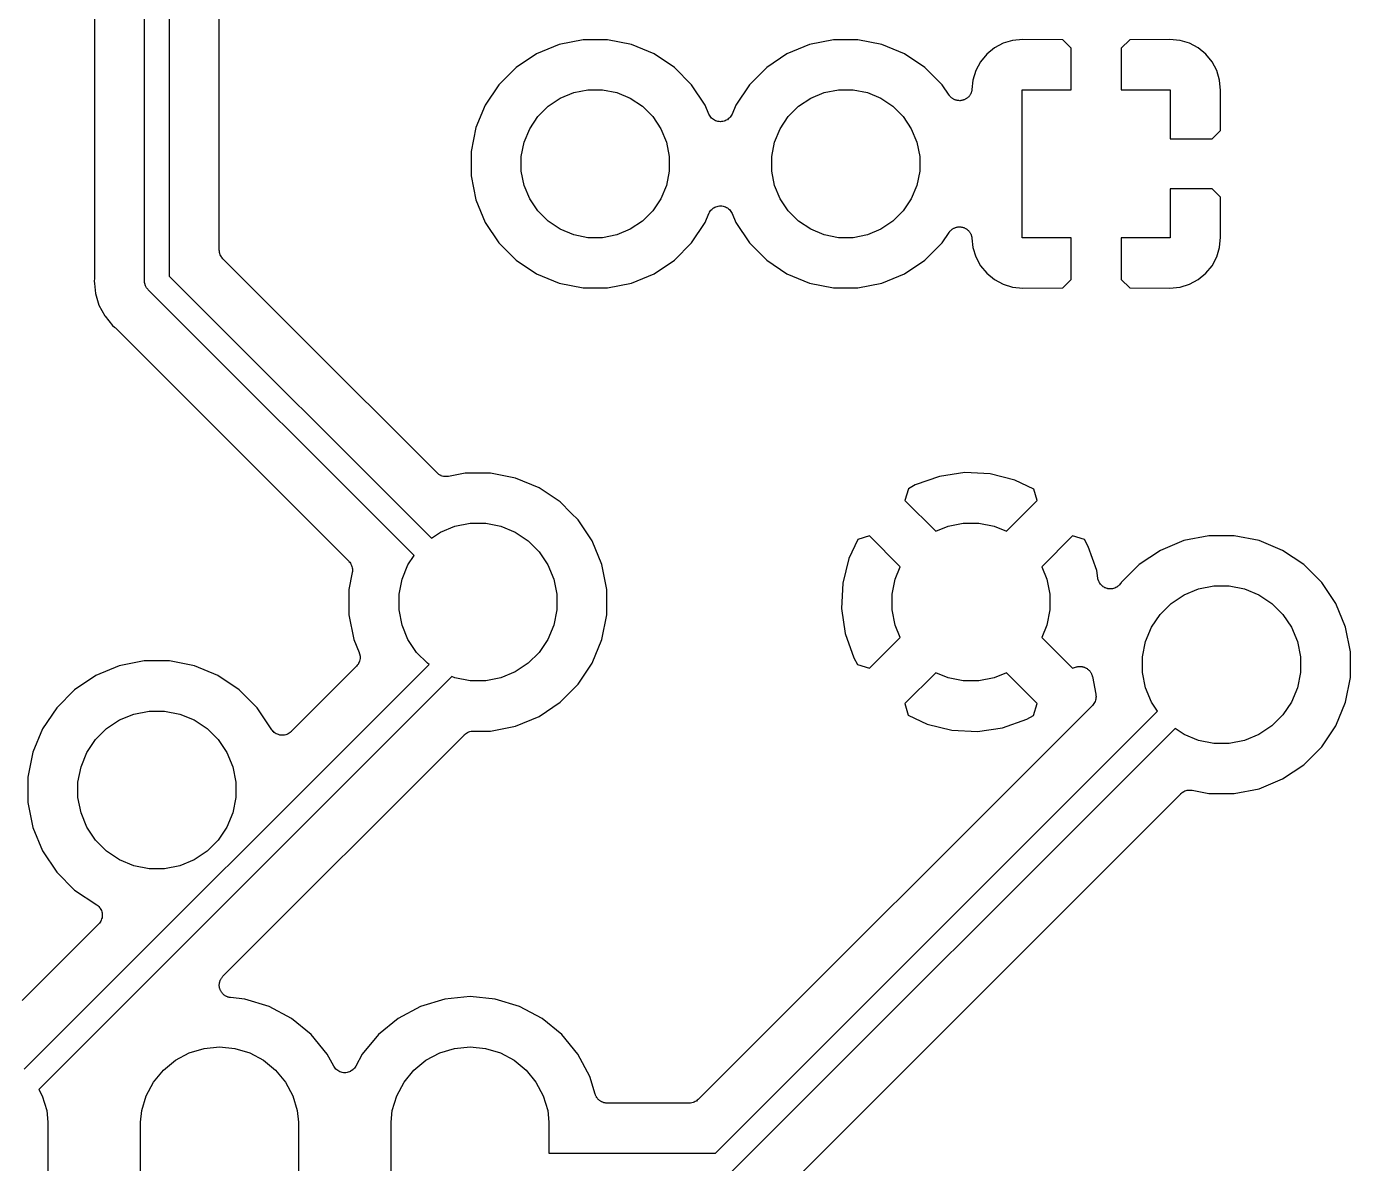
# Model space of a CAD drawing. Extents: x 20 to 116, y -135 to -20.
# Drawn here: x 52.98 to 66.41, y -99.23 to -87.7 of the extents above; entities that cross this region are included whole.
import ezdxf

# ---------------------------------------------------------------- set-up
doc = ezdxf.new("R2010")
doc.units = 0
doc.layers.add('BLACK', color=7, linetype='CONTINUOUS')

msp = doc.modelspace()

# ---------------------------------------------------------------- linework, layer by layer
at = {"layer": 'BLACK', "linetype": 'Continuous'}
for p, q in [((54.18, -90.2789), (54.18, -86.0758)), ((54.43, -86.0758), (54.43, -90.2332)), ((53.672, -86.503), (53.672, -90.2477)), ((54.938, -89.9702), (54.938, -86.503)), ((58.3831, -87.8853), (58.1541, -87.9802)), ((58.6261, -87.837), (58.3831, -87.8853)), ((58.8739, -87.837), (58.6261, -87.837)), ((59.1169, -87.8853), (58.8739, -87.837)), ((59.3459, -87.9802), (59.1169, -87.8853)), ((60.9231, -87.8853), (60.6941, -87.9802)), ((61.1661, -87.837), (60.9231, -87.8853)), ((61.4139, -87.837), (61.1661, -87.837)), ((61.6569, -87.8853), (61.4139, -87.837)), ((61.8859, -87.9802), (61.6569, -87.8853)), ((62.7964, -87.9206), (62.7191, -87.9841)), ((62.8847, -87.8734), (62.7964, -87.9206)), ((62.9804, -87.8444), (62.8847, -87.8734)), ((63.0858, -87.834), (62.9804, -87.8444)), ((63.4913, -87.8367), (63.0858, -87.834)), ((63.576, -87.9214), (63.4913, -87.8367)), ((63.576, -88.345), (63.576, -87.9214)), ((64.1687, -87.8367), (64.084, -87.9214)), ((64.084, -87.9214), (64.084, -88.345)), ((64.5742, -87.834), (64.1687, -87.8367)), ((64.6796, -87.8443), (64.5742, -87.834)), ((64.7753, -87.8734), (64.6796, -87.8443)), ((64.8636, -87.9206), (64.7753, -87.8734)), ((64.9409, -87.9841), (64.8636, -87.9206)), ((58.1541, -87.9802), (57.9481, -88.1179)), ((59.5519, -88.1178), (59.3459, -87.9802)), ((60.6941, -87.9802), (60.4881, -88.1179)), ((62.0919, -88.1178), (61.8859, -87.9802)), ((62.6556, -88.0614), (62.6084, -88.1497)), ((62.7191, -87.9841), (62.6556, -88.0614)), ((65.0044, -88.0614), (64.9409, -87.9841)), ((65.0516, -88.1497), (65.0044, -88.0614)), ((57.9481, -88.1179), (57.7728, -88.2931)), ((59.7271, -88.2931), (59.5519, -88.1178)), ((60.4881, -88.1179), (60.3128, -88.2931)), ((62.2672, -88.2931), (62.0919, -88.1178)), ((62.6084, -88.1497), (62.5793, -88.2454)), ((65.0806, -88.2454), (65.0516, -88.1497)), ((57.7728, -88.2931), (57.6352, -88.4991)), ((59.8648, -88.4991), (59.7271, -88.2931)), ((60.3128, -88.2931), (60.1752, -88.4991)), ((62.338, -88.399), (62.2672, -88.2931)), ((62.5793, -88.2454), (62.5699, -88.3409)), ((65.091, -88.3508), (65.0806, -88.2454)), ((58.2719, -88.5124), (58.3947, -88.4304)), ((58.3947, -88.4304), (58.5312, -88.3738)), ((58.5312, -88.3738), (58.6761, -88.345)), ((58.6761, -88.345), (58.8239, -88.345)), ((58.8239, -88.345), (58.9688, -88.3738)), ((58.9688, -88.3738), (59.1053, -88.4304)), ((59.1053, -88.4304), (59.2281, -88.5124)), ((60.8119, -88.5124), (60.9347, -88.4304)), ((60.9347, -88.4304), (61.0712, -88.3738)), ((61.0712, -88.3738), (61.2161, -88.345)), ((61.2161, -88.345), (61.3639, -88.345)), ((61.3639, -88.345), (61.5088, -88.3738)), ((61.5088, -88.3738), (61.6453, -88.4304)), ((61.6453, -88.4304), (61.7681, -88.5124)), ((62.3418, -88.4037), (62.338, -88.399)), ((62.3451, -88.4087), (62.3418, -88.4037)), ((62.3496, -88.4133), (62.3451, -88.4087)), ((62.3537, -88.4182), (62.3496, -88.4133)), ((62.3583, -88.422), (62.3537, -88.4182)), ((62.3626, -88.4263), (62.3583, -88.422)), ((62.3679, -88.4299), (62.3626, -88.4263)), ((62.3728, -88.434), (62.3679, -88.4299)), ((62.3781, -88.4368), (62.3728, -88.434)), ((62.3831, -88.4402), (62.3781, -88.4368)), ((62.389, -88.4427), (62.3831, -88.4402)), ((62.3946, -88.4457), (62.389, -88.4427)), ((62.4004, -88.4475), (62.3946, -88.4457)), ((62.4059, -88.4498), (62.4004, -88.4475)), ((62.4122, -88.4511), (62.4059, -88.4498)), ((62.4183, -88.453), (62.4122, -88.4511)), ((62.4243, -88.4536), (62.4183, -88.453)), ((62.4302, -88.4548), (62.4243, -88.4536)), ((62.4366, -88.4548), (62.4302, -88.4548)), ((62.443, -88.4555), (62.4366, -88.4548)), ((62.449, -88.4549), (62.443, -88.4555)), ((62.455, -88.455), (62.449, -88.4549)), ((62.4613, -88.4538), (62.455, -88.455)), ((62.4677, -88.4532), (62.4613, -88.4538)), ((62.4735, -88.4515), (62.4677, -88.4532)), ((62.4794, -88.4503), (62.4735, -88.4515)), ((62.4853, -88.4479), (62.4794, -88.4503)), ((62.4914, -88.4461), (62.4853, -88.4479)), ((62.4968, -88.4433), (62.4914, -88.4461)), ((62.5023, -88.4411), (62.4968, -88.4433)), ((62.5077, -88.4375), (62.5023, -88.4411)), ((62.5134, -88.4346), (62.5077, -88.4375)), ((62.5181, -88.4308), (62.5134, -88.4346)), ((62.5231, -88.4275), (62.5181, -88.4308)), ((62.5277, -88.423), (62.5231, -88.4275)), ((62.5326, -88.419), (62.5277, -88.423)), ((62.5365, -88.4144), (62.5326, -88.419)), ((62.5408, -88.4102), (62.5365, -88.4144)), ((62.5444, -88.4049), (62.5408, -88.4102)), ((62.5485, -88.4), (62.5444, -88.4049)), ((62.5514, -88.3947), (62.5485, -88.4)), ((62.5548, -88.3897), (62.5514, -88.3947)), ((62.5573, -88.3838), (62.5548, -88.3897)), ((62.5604, -88.3782), (62.5573, -88.3838)), ((62.5622, -88.3725), (62.5604, -88.3782)), ((62.5646, -88.3669), (62.5622, -88.3725)), ((62.5659, -88.3607), (62.5646, -88.3669)), ((62.5678, -88.3546), (62.5659, -88.3607)), ((62.5685, -88.3486), (62.5678, -88.3546)), ((62.5698, -88.3427), (62.5685, -88.3486)), ((62.5699, -88.3409), (62.5698, -88.3427)), ((63.08, -89.845), (63.08, -88.345)), ((63.08, -88.345), (63.576, -88.345)), ((64.084, -88.345), (64.58, -88.345)), ((64.58, -88.345), (64.58, -88.841)), ((65.0885, -88.7365), (65.091, -88.3508)), ((57.6352, -88.4991), (57.5403, -88.7281)), ((58.1674, -88.6169), (58.2719, -88.5124)), ((59.2281, -88.5124), (59.3326, -88.6169)), ((59.9027, -88.5905), (59.8648, -88.4991)), ((59.9084, -88.6012), (59.9027, -88.5905)), ((59.9141, -88.612), (59.9084, -88.6012)), ((60.1307, -88.6028), (60.1249, -88.6134)), ((60.1366, -88.5921), (60.1307, -88.6028)), ((60.1368, -88.5917), (60.1366, -88.5921)), ((60.1373, -88.5905), (60.1368, -88.5917)), ((60.1368, -88.5917), (60.1368, -88.5917)), ((60.1368, -88.5917), (60.1368, -88.5917)), ((60.1752, -88.4991), (60.1373, -88.5905)), ((60.7074, -88.6169), (60.8119, -88.5124)), ((61.7681, -88.5124), (61.8726, -88.6169)), ((57.5403, -88.7281), (57.492, -88.9711)), ((58.0288, -88.8762), (58.0854, -88.7397)), ((58.0854, -88.7397), (58.1674, -88.6169)), ((59.3326, -88.6169), (59.4146, -88.7397)), ((59.4146, -88.7397), (59.4712, -88.8762)), ((59.9142, -88.6121), (59.9141, -88.612)), ((59.9143, -88.6123), (59.9142, -88.6121)), ((59.9219, -88.6216), (59.9143, -88.6123)), ((59.9297, -88.6312), (59.9219, -88.6216)), ((59.9299, -88.6313), (59.9297, -88.6312)), ((59.93, -88.6315), (59.9299, -88.6313)), ((59.9393, -88.6391), (59.93, -88.6315)), ((59.9488, -88.647), (59.9393, -88.6391)), ((59.949, -88.6471), (59.9488, -88.647)), ((59.9492, -88.6473), (59.949, -88.6471)), ((59.9597, -88.653), (59.9492, -88.6473)), ((59.9706, -88.6589), (59.9597, -88.653)), ((59.9708, -88.6589), (59.9706, -88.6589)), ((59.971, -88.659), (59.9708, -88.6589)), ((59.9825, -88.6626), (59.971, -88.659)), ((59.9942, -88.6662), (59.9825, -88.6626)), ((59.9945, -88.6663), (59.9942, -88.6662)), ((59.9947, -88.6663), (59.9945, -88.6663)), ((60.0068, -88.6676), (59.9947, -88.6663)), ((60.0189, -88.6689), (60.0068, -88.6676)), ((60.0191, -88.6688), (60.0189, -88.6689)), ((60.0193, -88.6689), (60.0191, -88.6688)), ((60.0313, -88.6678), (60.0193, -88.6689)), ((60.0436, -88.6667), (60.0313, -88.6678)), ((60.0438, -88.6666), (60.0436, -88.6667)), ((60.044, -88.6666), (60.0438, -88.6666)), ((60.0556, -88.6632), (60.044, -88.6666)), ((60.0674, -88.6597), (60.0556, -88.6632)), ((60.0676, -88.6596), (60.0674, -88.6597)), ((60.0678, -88.6595), (60.0676, -88.6596)), ((60.0785, -88.6539), (60.0678, -88.6595)), ((60.0894, -88.6483), (60.0785, -88.6539)), ((60.0895, -88.6481), (60.0894, -88.6483)), ((60.0897, -88.648), (60.0895, -88.6481)), ((60.099, -88.6405), (60.0897, -88.648)), ((60.1087, -88.6328), (60.099, -88.6405)), ((60.1088, -88.6326), (60.1087, -88.6328)), ((60.109, -88.6325), (60.1088, -88.6326)), ((60.1167, -88.6233), (60.109, -88.6325)), ((60.1247, -88.6138), (60.1167, -88.6233)), ((60.1248, -88.6136), (60.1247, -88.6138)), ((60.1249, -88.6134), (60.1248, -88.6136)), ((60.5688, -88.8762), (60.6254, -88.7397)), ((60.6254, -88.7397), (60.7074, -88.6169)), ((61.8726, -88.6169), (61.9546, -88.7397)), ((61.9546, -88.7397), (62.0112, -88.8762)), ((65.0883, -88.7563), (65.0885, -88.7365)), ((65.0885, -88.7365), (65.0885, -88.7365)), ((64.58, -88.841), (65.0036, -88.841)), ((65.0036, -88.841), (65.0883, -88.7563)), ((57.492, -88.9711), (57.492, -89.2189)), ((58, -89.0211), (58.0288, -88.8762)), ((59.4712, -88.8762), (59.5, -89.0211)), ((60.54, -89.0211), (60.5688, -88.8762)), ((62.0112, -88.8762), (62.04, -89.0211)), ((58, -89.1689), (58, -89.0211)), ((59.5, -89.0211), (59.5, -89.1689)), ((60.54, -89.1689), (60.54, -89.0211)), ((62.04, -89.0211), (62.04, -89.1689)), ((57.492, -89.2189), (57.5403, -89.4619)), ((58.0288, -89.3138), (58, -89.1689)), ((59.5, -89.1689), (59.4712, -89.3138)), ((60.5688, -89.3138), (60.54, -89.1689)), ((62.04, -89.1689), (62.0112, -89.3138)), ((58.0854, -89.4503), (58.0288, -89.3138)), ((59.4712, -89.3138), (59.4146, -89.4503)), ((60.6254, -89.4503), (60.5688, -89.3138)), ((62.0112, -89.3138), (61.9546, -89.4503)), ((64.58, -89.349), (64.58, -89.845)), ((65.0036, -89.349), (64.58, -89.349)), ((65.0883, -89.4337), (65.0036, -89.349)), ((57.5403, -89.4619), (57.6352, -89.6909)), ((58.1674, -89.5731), (58.0854, -89.4503)), ((59.4146, -89.4503), (59.3326, -89.5731)), ((59.9409, -89.5495), (59.9503, -89.542)), ((59.9503, -89.542), (59.9505, -89.5419)), ((59.9505, -89.5419), (59.9506, -89.5417)), ((59.9506, -89.5417), (59.9616, -89.536)), ((59.9616, -89.536), (59.9722, -89.5305)), ((59.9722, -89.5305), (59.9724, -89.5304)), ((59.9724, -89.5304), (59.9726, -89.5303)), ((59.9726, -89.5303), (59.9844, -89.5269)), ((59.9844, -89.5269), (59.996, -89.5234)), ((59.996, -89.5234), (59.9962, -89.5234)), ((59.9962, -89.5234), (59.9964, -89.5233)), ((59.9964, -89.5233), (60.0084, -89.5223)), ((60.0084, -89.5223), (60.0207, -89.5211)), ((60.0207, -89.5211), (60.0209, -89.5212)), ((60.0209, -89.5212), (60.0211, -89.5211)), ((60.0211, -89.5211), (60.033, -89.5224)), ((60.033, -89.5224), (60.0453, -89.5237)), ((60.0453, -89.5237), (60.0455, -89.5237)), ((60.0455, -89.5237), (60.0458, -89.5238)), ((60.0458, -89.5238), (60.0573, -89.5274)), ((60.0573, -89.5274), (60.069, -89.531)), ((60.069, -89.531), (60.0692, -89.5311)), ((60.0692, -89.5311), (60.0694, -89.5311)), ((60.0694, -89.5311), (60.08, -89.5369)), ((60.08, -89.5369), (60.0908, -89.5427)), ((60.0908, -89.5427), (60.091, -89.5429)), ((60.091, -89.5429), (60.0912, -89.543)), ((60.0912, -89.543), (60.1005, -89.5506)), ((60.7074, -89.5731), (60.6254, -89.4503)), ((61.9546, -89.4503), (61.8726, -89.5731)), ((65.0908, -89.8013), (65.0883, -89.4337)), ((58.2719, -89.6776), (58.1674, -89.5731)), ((58.3947, -89.7596), (58.2719, -89.6776)), ((59.2281, -89.6776), (59.1053, -89.7596)), ((59.3326, -89.5731), (59.2281, -89.6776)), ((59.8648, -89.6909), (59.9027, -89.5995)), ((59.9027, -89.5995), (59.9032, -89.5983)), ((59.9032, -89.5983), (59.9034, -89.5979)), ((59.9032, -89.5983), (59.9032, -89.5983)), ((59.9032, -89.5983), (59.9032, -89.5983)), ((59.9034, -89.5979), (59.9092, -89.5873)), ((59.9092, -89.5873), (59.9151, -89.5766)), ((59.9151, -89.5766), (59.9152, -89.5764)), ((59.9152, -89.5764), (59.9153, -89.5762)), ((59.9153, -89.5762), (59.9231, -89.5669)), ((59.9231, -89.5669), (59.931, -89.5575)), ((59.931, -89.5575), (59.9312, -89.5574)), ((59.9312, -89.5574), (59.9313, -89.5572)), ((59.9313, -89.5572), (59.9409, -89.5495)), ((60.1005, -89.5506), (60.11, -89.5585)), ((60.11, -89.5585), (60.1101, -89.5587)), ((60.1101, -89.5587), (60.1103, -89.5588)), ((60.1103, -89.5588), (60.1179, -89.5682)), ((60.1179, -89.5682), (60.1257, -89.5777)), ((60.1257, -89.5777), (60.1258, -89.5779)), ((60.1258, -89.5779), (60.1259, -89.578)), ((60.1259, -89.578), (60.1315, -89.5887)), ((60.1315, -89.5887), (60.1373, -89.5995)), ((60.1373, -89.5995), (60.1752, -89.6909)), ((60.8119, -89.6776), (60.7074, -89.5731)), ((60.9347, -89.7596), (60.8119, -89.6776)), ((61.7681, -89.6776), (61.6453, -89.7596)), ((61.8726, -89.5731), (61.7681, -89.6776)), ((57.6352, -89.6909), (57.7728, -89.8969)), ((58.5312, -89.8162), (58.3947, -89.7596)), ((59.1053, -89.7596), (58.9688, -89.8162)), ((59.7271, -89.8969), (59.8648, -89.6909)), ((60.1752, -89.6909), (60.3128, -89.8969)), ((61.0712, -89.8162), (60.9347, -89.7596)), ((61.6453, -89.7596), (61.5088, -89.8162)), ((62.2672, -89.8969), (62.338, -89.791)), ((62.338, -89.791), (62.339, -89.7895)), ((62.339, -89.7895), (62.3428, -89.7849)), ((62.3428, -89.7849), (62.3462, -89.7799)), ((62.3462, -89.7799), (62.3508, -89.7754)), ((62.3508, -89.7754), (62.3549, -89.7705)), ((62.3549, -89.7705), (62.3596, -89.7668)), ((62.3596, -89.7668), (62.3639, -89.7626)), ((62.3639, -89.7626), (62.3693, -89.7591)), ((62.3693, -89.7591), (62.3743, -89.7551)), ((62.3743, -89.7551), (62.3796, -89.7523)), ((62.3796, -89.7523), (62.3847, -89.749)), ((62.3847, -89.749), (62.3906, -89.7466)), ((62.3906, -89.7466), (62.3963, -89.7436)), ((62.3963, -89.7436), (62.4021, -89.742)), ((62.4021, -89.742), (62.4076, -89.7397)), ((62.4076, -89.7397), (62.4139, -89.7385)), ((62.4139, -89.7385), (62.4201, -89.7367)), ((62.4201, -89.7367), (62.4261, -89.7362)), ((62.4261, -89.7362), (62.432, -89.735)), ((62.432, -89.735), (62.4384, -89.7351)), ((62.4384, -89.7351), (62.4448, -89.7345)), ((62.4448, -89.7345), (62.4508, -89.7352)), ((62.4508, -89.7352), (62.4568, -89.7352)), ((62.4568, -89.7352), (62.4631, -89.7365)), ((62.4631, -89.7365), (62.4694, -89.7372)), ((62.4694, -89.7372), (62.4752, -89.739)), ((62.4752, -89.739), (62.4811, -89.7402)), ((62.4811, -89.7402), (62.487, -89.7427)), ((62.487, -89.7427), (62.4931, -89.7446)), ((62.4931, -89.7446), (62.4984, -89.7474)), ((62.4984, -89.7474), (62.5039, -89.7498)), ((62.5039, -89.7498), (62.5092, -89.7534)), ((62.5092, -89.7534), (62.5148, -89.7564)), ((62.5148, -89.7564), (62.5195, -89.7603)), ((62.5195, -89.7603), (62.5245, -89.7636)), ((62.5245, -89.7636), (62.529, -89.7682)), ((62.529, -89.7682), (62.5339, -89.7723)), ((62.5339, -89.7723), (62.5377, -89.7769)), ((62.5377, -89.7769), (62.5419, -89.7812)), ((62.5419, -89.7812), (62.5455, -89.7865)), ((62.5455, -89.7865), (62.5495, -89.7915)), ((62.5495, -89.7915), (62.5523, -89.7968)), ((62.5523, -89.7968), (62.5557, -89.8018)), ((62.5557, -89.8018), (62.5581, -89.8078)), ((62.5581, -89.8078), (62.5611, -89.8134)), ((62.5611, -89.8134), (62.5628, -89.8192)), ((65.0908, -89.8014), (65.0908, -89.8013)), ((65.091, -89.8392), (65.0908, -89.8014)), ((57.7728, -89.8969), (57.9481, -90.0721)), ((58.6761, -89.845), (58.5312, -89.8162)), ((58.8239, -89.845), (58.6761, -89.845)), ((58.9688, -89.8162), (58.8239, -89.845)), ((59.5519, -90.0722), (59.7271, -89.8969)), ((60.3128, -89.8969), (60.4881, -90.0721)), ((61.2161, -89.845), (61.0712, -89.8162)), ((61.3639, -89.845), (61.2161, -89.845)), ((61.5088, -89.8162), (61.3639, -89.845)), ((62.0919, -90.0722), (62.2672, -89.8969)), ((62.5628, -89.8192), (62.5651, -89.8248)), ((62.5651, -89.8248), (62.5664, -89.831)), ((62.5664, -89.831), (62.5682, -89.8372)), ((62.5682, -89.8372), (62.5688, -89.8432)), ((62.5688, -89.8432), (62.5699, -89.8491)), ((62.5699, -89.8491), (62.5793, -89.9446)), ((62.5793, -89.9446), (62.6084, -90.0403)), ((63.576, -89.845), (63.08, -89.845)), ((63.576, -90.2686), (63.576, -89.845)), ((64.58, -89.845), (64.084, -89.845)), ((64.084, -89.845), (64.084, -90.2686)), ((65.0516, -90.0403), (65.0806, -89.9446)), ((65.0806, -89.9446), (65.091, -89.8392)), ((54.9391, -89.9818), (54.938, -89.9702)), ((54.9402, -89.9936), (54.9391, -89.9818)), ((54.9404, -89.9942), (54.9402, -89.9936)), ((54.9404, -89.9949), (54.9404, -89.9942)), ((54.9438, -90.0061), (54.9404, -89.9949)), ((54.9471, -90.0174), (54.9438, -90.0061)), ((54.9474, -90.018), (54.9471, -90.0174)), ((54.9476, -90.0186), (54.9474, -90.018)), ((54.9531, -90.029), (54.9476, -90.0186)), ((54.9585, -90.0394), (54.9531, -90.029)), ((54.9589, -90.0399), (54.9585, -90.0394)), ((54.9592, -90.0405), (54.9589, -90.0399)), ((54.9666, -90.0496), (54.9592, -90.0405)), ((54.974, -90.0587), (54.9666, -90.0496)), ((54.9749, -90.0597), (54.974, -90.0587)), ((54.9752, -90.06), (54.9749, -90.0597)), ((54.9749, -90.0597), (54.9749, -90.0597)), ((54.9749, -90.0597), (54.9749, -90.0597)), ((55.7276, -90.8124), (54.9752, -90.06)), ((57.9481, -90.0721), (58.1541, -90.2098)), ((59.3459, -90.2098), (59.5519, -90.0722)), ((60.4881, -90.0721), (60.6941, -90.2098)), ((61.8859, -90.2098), (62.0919, -90.0722)), ((62.6084, -90.0403), (62.6556, -90.1286)), ((65.0044, -90.1286), (65.0516, -90.0403)), ((58.1541, -90.2098), (58.3831, -90.3047)), ((59.1169, -90.3047), (59.3459, -90.2098)), ((60.6941, -90.2098), (60.9231, -90.3047)), ((61.6569, -90.3047), (61.8859, -90.2098)), ((62.6556, -90.1286), (62.7191, -90.2059)), ((62.7191, -90.2059), (62.7964, -90.2694)), ((64.8636, -90.2694), (64.9409, -90.2059)), ((64.9409, -90.2059), (65.0044, -90.1286)), ((53.6714, -90.2601), (53.6689, -90.285)), ((53.6689, -90.285), (53.6714, -90.3099)), ((53.672, -90.2494), (53.6714, -90.2548)), ((53.6714, -90.2548), (53.6714, -90.2601)), ((53.6714, -90.3099), (53.6812, -90.4091)), ((53.672, -90.2477), (53.672, -90.2494)), ((54.1794, -90.285), (54.18, -90.2789)), ((54.18, -90.2911), (54.1794, -90.285)), ((54.1808, -90.2995), (54.18, -90.2911)), ((54.1818, -90.3095), (54.1808, -90.2995)), ((54.189, -90.3331), (54.1818, -90.3095)), ((54.2006, -90.3548), (54.189, -90.3331)), ((54.43, -90.2332), (57.0892, -92.8924)), ((58.3831, -90.3047), (58.6261, -90.353)), ((58.8739, -90.353), (59.1169, -90.3047)), ((60.9231, -90.3047), (61.1661, -90.353)), ((61.4139, -90.353), (61.6569, -90.3047)), ((62.7964, -90.2694), (62.8847, -90.3166)), ((62.8847, -90.3166), (62.9804, -90.3456)), ((62.9804, -90.3456), (63.0858, -90.356)), ((63.4913, -90.3533), (63.576, -90.2686)), ((64.084, -90.2686), (64.1687, -90.3533)), ((64.5742, -90.356), (64.6796, -90.3456)), ((64.6796, -90.3456), (64.7753, -90.3166)), ((64.7753, -90.3166), (64.8636, -90.2694)), ((53.6812, -90.4091), (53.6887, -90.4339)), ((53.6887, -90.4339), (53.6887, -90.4339)), ((53.6887, -90.4339), (53.7174, -90.5284)), ((54.2116, -90.3682), (54.2006, -90.3548)), ((54.2162, -90.3738), (54.2116, -90.3682)), ((54.2209, -90.3777), (54.2162, -90.3738)), ((56.9124, -93.0692), (54.2209, -90.3777)), ((58.6261, -90.353), (58.8739, -90.353)), ((61.1661, -90.353), (61.4139, -90.353)), ((63.0858, -90.356), (63.4913, -90.3533)), ((64.1687, -90.3533), (64.5742, -90.356)), ((53.7174, -90.5284), (53.7761, -90.6384)), ((53.7761, -90.6384), (53.7792, -90.6421)), ((53.7792, -90.6421), (53.7792, -90.6421)), ((53.7792, -90.6421), (53.8552, -90.7348)), ((53.8552, -90.7348), (53.8746, -90.7506)), ((53.8746, -90.7506), (53.8759, -90.7518)), ((53.8759, -90.7518), (53.8797, -90.7556)), ((53.8797, -90.7556), (53.8838, -90.759)), ((53.8838, -90.759), (56.2511, -93.1263)), ((55.7277, -90.8125), (55.7276, -90.8124)), ((57.1463, -92.2311), (55.7277, -90.8125)), ((57.1554, -92.2386), (57.1463, -92.2311)), ((62.4957, -92.2272), (62.2409, -92.265)), ((62.7531, -92.2399), (62.4957, -92.2272)), ((57.1645, -92.2462), (57.1554, -92.2386)), ((57.165, -92.2465), (57.1645, -92.2462)), ((57.1655, -92.2468), (57.165, -92.2465)), ((57.1758, -92.2524), (57.1655, -92.2468)), ((57.1862, -92.2581), (57.1758, -92.2524)), ((57.1868, -92.2583), (57.1862, -92.2581)), ((57.1873, -92.2586), (57.1868, -92.2583)), ((57.1986, -92.262), (57.1873, -92.2586)), ((57.2098, -92.2656), (57.1986, -92.262)), ((57.2104, -92.2656), (57.2098, -92.2656)), ((57.211, -92.2658), (57.2104, -92.2656)), ((57.2228, -92.267), (57.211, -92.2658)), ((57.2345, -92.2683), (57.2228, -92.267)), ((57.2351, -92.2682), (57.2345, -92.2683)), ((57.2357, -92.2683), (57.2351, -92.2682)), ((57.2475, -92.2672), (57.2357, -92.2683)), ((57.2591, -92.2662), (57.2475, -92.2672)), ((57.2603, -92.266), (57.2591, -92.2662)), ((57.2604, -92.266), (57.2603, -92.266)), ((57.2603, -92.266), (57.2603, -92.266)), ((57.2609, -92.2659), (57.2604, -92.266)), ((57.4312, -92.232), (57.2609, -92.2659)), ((57.6888, -92.232), (57.4312, -92.232)), ((57.9415, -92.2823), (57.6888, -92.232)), ((58.1796, -92.3809), (57.9415, -92.2823)), ((61.9953, -92.3528), (61.9253, -92.3902)), ((62.2409, -92.265), (61.9953, -92.3528)), ((63.003, -92.3026), (62.7531, -92.2399)), ((63.1957, -92.3938), (63.003, -92.3026)), ((58.3938, -92.524), (58.1796, -92.3809)), ((61.9253, -92.3902), (61.89, -92.5108)), ((63.23, -92.5108), (63.1957, -92.3938)), ((58.5068, -92.637), (58.3938, -92.524)), ((61.89, -92.5108), (62.2017, -92.8225)), ((62.9183, -92.8225), (63.23, -92.5108)), ((57.3266, -92.7707), (57.4812, -92.74)), ((57.4812, -92.74), (57.6388, -92.74)), ((57.6388, -92.74), (57.7934, -92.7707)), ((58.5069, -92.6371), (58.5068, -92.637)), ((58.576, -92.7062), (58.5069, -92.6371)), ((58.7191, -92.9204), (58.576, -92.7062)), ((62.3266, -92.7707), (62.4812, -92.74)), ((62.4812, -92.74), (62.6388, -92.74)), ((62.6388, -92.74), (62.7934, -92.7707)), ((57.0892, -92.8924), (57.1811, -92.831)), ((57.1811, -92.831), (57.3266, -92.7707)), ((57.7934, -92.7707), (57.9389, -92.831)), ((57.9389, -92.831), (58.07, -92.9186)), ((61.5308, -92.87), (61.4138, -92.9043)), ((61.8425, -93.1817), (61.5308, -92.87)), ((62.2017, -92.8225), (62.3266, -92.7707)), ((62.7934, -92.7707), (62.9183, -92.8225)), ((63.5892, -92.87), (63.2775, -93.1817)), ((63.7098, -92.9053), (63.5892, -92.87)), ((64.9712, -92.867), (64.7185, -92.9173)), ((65.2288, -92.867), (64.9712, -92.867)), ((65.4815, -92.9173), (65.2288, -92.867)), ((58.07, -92.9186), (58.1814, -93.03)), ((58.1814, -93.03), (58.269, -93.1611)), ((58.8177, -93.1585), (58.7191, -92.9204)), ((61.4138, -92.9043), (61.3226, -93.097)), ((63.7472, -92.9753), (63.7098, -92.9053)), ((63.835, -93.2209), (63.7472, -92.9753)), ((64.4804, -93.0159), (64.2662, -93.159)), ((64.7185, -92.9173), (64.4804, -93.0159)), ((65.7196, -93.0159), (65.4815, -92.9173)), ((65.9338, -93.159), (65.7196, -93.0159)), ((56.2511, -93.1263), (56.2515, -93.1267)), ((56.2515, -93.1267), (56.2515, -93.1267)), ((56.2515, -93.1267), (56.2515, -93.1267)), ((56.2515, -93.1267), (56.2524, -93.1276)), ((56.2524, -93.1276), (56.2598, -93.1368)), ((56.2598, -93.1368), (56.2672, -93.1459)), ((56.2672, -93.1459), (56.2674, -93.1465)), ((56.2674, -93.1465), (56.2678, -93.1469)), ((56.2678, -93.1469), (56.2732, -93.1574)), ((56.2732, -93.1574), (56.2788, -93.1678)), ((56.2788, -93.1678), (56.2789, -93.1684)), ((56.2789, -93.1684), (56.2792, -93.169)), ((56.2792, -93.169), (56.2825, -93.1803)), ((56.7907, -93.3066), (56.851, -93.1611)), ((56.851, -93.1611), (56.9124, -93.0692)), ((58.269, -93.1611), (58.3293, -93.3066)), ((58.868, -93.4112), (58.8177, -93.1585)), ((61.3226, -93.097), (61.2599, -93.3469)), ((64.2662, -93.159), (64.084, -93.3412)), ((66.116, -93.3412), (65.9338, -93.159)), ((56.2859, -93.2409), (56.252, -93.4112)), ((56.2825, -93.1803), (56.2859, -93.1916)), ((56.2859, -93.1916), (56.286, -93.1922)), ((56.287, -93.2291), (56.2859, -93.2409)), ((56.286, -93.1922), (56.2861, -93.1928)), ((56.2861, -93.1928), (56.2872, -93.2045)), ((56.2883, -93.2174), (56.287, -93.2291)), ((56.2872, -93.2045), (56.2883, -93.2162)), ((56.2883, -93.2162), (56.2883, -93.2168)), ((56.2883, -93.2168), (56.2883, -93.2174)), ((61.7907, -93.3066), (61.8425, -93.1817)), ((63.2775, -93.1817), (63.3293, -93.3066)), ((63.8465, -93.2986), (63.835, -93.2209)), ((63.8472, -93.3015), (63.8465, -93.2986)), ((63.8475, -93.3044), (63.8472, -93.3015)), ((63.8502, -93.3135), (63.8475, -93.3044)), ((56.252, -93.4112), (56.252, -93.6688)), ((56.76, -93.4612), (56.7907, -93.3066)), ((58.3293, -93.3066), (58.36, -93.4612)), ((58.868, -93.6688), (58.868, -93.4112)), ((61.2599, -93.3469), (61.2472, -93.6043)), ((61.76, -93.4612), (61.7907, -93.3066)), ((63.3293, -93.3066), (63.36, -93.4612)), ((63.8525, -93.3227), (63.8502, -93.3135)), ((63.8538, -93.3253), (63.8525, -93.3227)), ((63.8546, -93.3281), (63.8538, -93.3253)), ((63.859, -93.3365), (63.8546, -93.3281)), ((63.8631, -93.3451), (63.859, -93.3365)), ((63.8648, -93.3475), (63.8631, -93.3451)), ((63.8662, -93.35), (63.8648, -93.3475)), ((63.8722, -93.3574), (63.8662, -93.35)), ((63.8778, -93.365), (63.8722, -93.3574)), ((63.88, -93.367), (63.8778, -93.365)), ((63.8818, -93.3693), (63.88, -93.367)), ((63.8891, -93.3754), (63.8818, -93.3693)), ((63.8961, -93.3818), (63.8891, -93.3754)), ((63.8986, -93.3833), (63.8961, -93.3818)), ((63.9009, -93.3851), (63.8986, -93.3833)), ((63.9092, -93.3897), (63.9009, -93.3851)), ((63.9173, -93.3946), (63.9092, -93.3897)), ((63.9201, -93.3956), (63.9173, -93.3946)), ((63.9226, -93.397), (63.9201, -93.3956)), ((63.9317, -93.3998), (63.9226, -93.397)), ((63.9406, -93.403), (63.9317, -93.3998)), ((63.9435, -93.4035), (63.9406, -93.403)), ((63.9463, -93.4044), (63.9435, -93.4035)), ((63.9557, -93.4054), (63.9463, -93.4044)), ((63.9651, -93.4068), (63.9557, -93.4054)), ((63.968, -93.4067), (63.9651, -93.4068)), ((63.9709, -93.407), (63.968, -93.4067)), ((63.9804, -93.4062), (63.9709, -93.407)), ((63.9899, -93.4058), (63.9804, -93.4062)), ((63.9927, -93.4051), (63.9899, -93.4058)), ((63.9956, -93.4048), (63.9927, -93.4051)), ((64.0047, -93.4022), (63.9956, -93.4048)), ((64.014, -93.3999), (64.0047, -93.4022)), ((64.0166, -93.3987), (64.014, -93.3999)), ((64.0194, -93.3979), (64.0166, -93.3987)), ((64.0279, -93.3935), (64.0194, -93.3979)), ((64.0365, -93.3895), (64.0279, -93.3935)), ((64.0388, -93.3878), (64.0365, -93.3895)), ((64.0414, -93.3865), (64.0388, -93.3878)), ((64.0488, -93.3805), (64.0414, -93.3865)), ((64.0565, -93.375), (64.0488, -93.3805)), ((64.0585, -93.3728), (64.0565, -93.375)), ((64.0608, -93.371), (64.0585, -93.3728)), ((64.0669, -93.3637), (64.0608, -93.371)), ((64.0733, -93.3568), (64.0669, -93.3637)), ((64.0749, -93.3543), (64.0733, -93.3568)), ((64.0767, -93.352), (64.0749, -93.3543)), ((64.0777, -93.3506), (64.0767, -93.352)), ((64.084, -93.3412), (64.0777, -93.3506)), ((64.7211, -93.466), (64.8666, -93.4057)), ((64.8666, -93.4057), (65.0212, -93.375)), ((65.0212, -93.375), (65.1788, -93.375)), ((65.1788, -93.375), (65.3334, -93.4057)), ((65.3334, -93.4057), (65.4789, -93.466)), ((66.2591, -93.5554), (66.116, -93.3412)), ((56.76, -93.6188), (56.76, -93.4612)), ((58.36, -93.4612), (58.36, -93.6188)), ((61.76, -93.6188), (61.76, -93.4612)), ((63.36, -93.4612), (63.36, -93.6188)), ((64.4786, -93.665), (64.59, -93.5536)), ((64.59, -93.5536), (64.7211, -93.466)), ((65.4789, -93.466), (65.61, -93.5536)), ((65.61, -93.5536), (65.7214, -93.665)), ((66.3577, -93.7935), (66.2591, -93.5554)), ((56.252, -93.6688), (56.3023, -93.9215)), ((56.7907, -93.7734), (56.76, -93.6188)), ((58.36, -93.6188), (58.3293, -93.7734)), ((58.8177, -93.9215), (58.868, -93.6688)), ((61.2472, -93.6043), (61.285, -93.8591)), ((61.7907, -93.7734), (61.76, -93.6188)), ((63.36, -93.6188), (63.3293, -93.7734)), ((64.391, -93.7961), (64.4786, -93.665)), ((65.7214, -93.665), (65.809, -93.7961)), ((56.851, -93.9189), (56.7907, -93.7734)), ((58.3293, -93.7734), (58.269, -93.9189)), ((61.8425, -93.8983), (61.7907, -93.7734)), ((63.3293, -93.7734), (63.2775, -93.8983)), ((64.3307, -93.9416), (64.391, -93.7961)), ((65.809, -93.7961), (65.8693, -93.9416)), ((66.408, -94.0462), (66.3577, -93.7935)), ((56.3023, -93.9215), (56.3565, -94.0524)), ((56.9386, -94.05), (56.851, -93.9189)), ((58.269, -93.9189), (58.1814, -94.05)), ((58.7191, -94.1596), (58.8177, -93.9215)), ((61.285, -93.8591), (61.3728, -94.1047)), ((61.5308, -94.21), (61.8425, -93.8983)), ((63.2775, -93.8983), (63.5892, -94.21)), ((64.3, -94.0962), (64.3307, -93.9416)), ((65.8693, -93.9416), (65.9, -94.0962)), ((56.3565, -94.0524), (56.3567, -94.053)), ((56.3567, -94.053), (56.3567, -94.0531)), ((56.3567, -94.0531), (56.3568, -94.0531)), ((56.3568, -94.0531), (56.3572, -94.0541)), ((56.3572, -94.0541), (56.3604, -94.0654)), ((56.3604, -94.0654), (56.3638, -94.0768)), ((56.3638, -94.0768), (56.3639, -94.0774)), ((56.3639, -94.0774), (56.364, -94.0779)), ((56.364, -94.0779), (56.365, -94.0896)), ((56.3661, -94.1026), (56.3649, -94.1142)), ((56.365, -94.0896), (56.3662, -94.1015)), ((56.3662, -94.1015), (56.3661, -94.102)), ((56.3661, -94.102), (56.3661, -94.1026)), ((57.05, -94.1614), (56.9386, -94.05)), ((58.1814, -94.05), (58.07, -94.1614)), ((61.3728, -94.1047), (61.4102, -94.1747)), ((64.3, -94.2538), (64.3, -94.0962)), ((65.9, -94.0962), (65.9, -94.2538)), ((66.408, -94.3038), (66.408, -94.0462)), ((52.9592, -98.279), (57.0661, -94.1721)), ((53.9235, -94.1873), (53.6854, -94.2859)), ((54.1762, -94.137), (53.9235, -94.1873)), ((54.4338, -94.137), (54.1762, -94.137)), ((54.6865, -94.1873), (54.4338, -94.137)), ((54.9246, -94.2859), (54.6865, -94.1873)), ((56.329, -94.1908), (55.6658, -94.854)), ((56.3365, -94.1817), (56.329, -94.1908)), ((56.3441, -94.1726), (56.3365, -94.1817)), ((56.3443, -94.1721), (56.3441, -94.1726)), ((56.3447, -94.1717), (56.3443, -94.1721)), ((56.3503, -94.1612), (56.3447, -94.1717)), ((56.356, -94.1509), (56.3503, -94.1612)), ((56.3561, -94.1503), (56.356, -94.1509)), ((56.3564, -94.1498), (56.3561, -94.1503)), ((56.3599, -94.1384), (56.3564, -94.1498)), ((56.3634, -94.1272), (56.3599, -94.1384)), ((56.3635, -94.1267), (56.3634, -94.1272)), ((56.3637, -94.1261), (56.3635, -94.1267)), ((56.3649, -94.1142), (56.3637, -94.1261)), ((57.0661, -94.1721), (57.05, -94.1614)), ((58.07, -94.1614), (57.9389, -94.249)), ((58.576, -94.3738), (58.7191, -94.1596)), ((61.4102, -94.1747), (61.5308, -94.21)), ((63.5892, -94.21), (63.63, -94.1981)), ((63.63, -94.1981), (63.6317, -94.1976)), ((63.6317, -94.1976), (63.6368, -94.1967)), ((63.6368, -94.1967), (63.6418, -94.1952)), ((63.6418, -94.1952), (63.649, -94.1945)), ((63.649, -94.1945), (63.6561, -94.1933)), ((63.6561, -94.1933), (63.6613, -94.1934)), ((63.6613, -94.1934), (63.6665, -94.1929)), ((63.6665, -94.1929), (63.6737, -94.1937)), ((63.6737, -94.1937), (63.6809, -94.1938)), ((63.6809, -94.1938), (63.6859, -94.195)), ((63.6859, -94.195), (63.6911, -94.1955)), ((63.6911, -94.1955), (63.698, -94.1976)), ((63.698, -94.1976), (63.7051, -94.1992)), ((63.7051, -94.1992), (63.7098, -94.2013)), ((63.7098, -94.2013), (63.7148, -94.2028)), ((63.7148, -94.2028), (63.7212, -94.2062)), ((63.7212, -94.2062), (63.7278, -94.2091)), ((63.7278, -94.2091), (63.732, -94.2121)), ((63.732, -94.2121), (63.7366, -94.2146)), ((63.7366, -94.2146), (63.7422, -94.2192)), ((63.7422, -94.2192), (63.7481, -94.2233)), ((63.7481, -94.2233), (63.7517, -94.227)), ((63.7517, -94.227), (63.7558, -94.2304)), ((63.7558, -94.2304), (63.7603, -94.2359)), ((63.7603, -94.2359), (63.7653, -94.2411)), ((63.7653, -94.2411), (63.7681, -94.2455)), ((63.7681, -94.2455), (63.7714, -94.2496)), ((57.2954, -94.2963), (53.1084, -98.4833)), ((53.6854, -94.2859), (53.4712, -94.429)), ((55.1388, -94.429), (54.9246, -94.2859)), ((57.3266, -94.3093), (57.2954, -94.2963)), ((57.4812, -94.34), (57.3266, -94.3093)), ((57.6388, -94.34), (57.4812, -94.34)), ((57.7934, -94.3093), (57.6388, -94.34)), ((57.9389, -94.249), (57.7934, -94.3093)), ((58.5069, -94.4429), (58.576, -94.3738)), ((62.2017, -94.2575), (61.89, -94.5692)), ((62.3266, -94.3093), (62.2017, -94.2575)), ((62.4812, -94.34), (62.3266, -94.3093)), ((62.6388, -94.34), (62.4812, -94.34)), ((62.7934, -94.3093), (62.6388, -94.34)), ((62.9183, -94.2575), (62.7934, -94.3093)), ((63.23, -94.5692), (62.9183, -94.2575)), ((63.7714, -94.2496), (63.7748, -94.2559)), ((63.7748, -94.2559), (63.7787, -94.262)), ((63.7787, -94.262), (63.7806, -94.2668)), ((63.7806, -94.2668), (63.7831, -94.2714)), ((63.7831, -94.2714), (63.7852, -94.2783)), ((63.7852, -94.2783), (63.7878, -94.285)), ((63.7878, -94.285), (63.7888, -94.2902)), ((63.7888, -94.2902), (63.7903, -94.2952)), ((63.7903, -94.2952), (63.8259, -94.4741)), ((64.3307, -94.4084), (64.3, -94.2538)), ((65.9, -94.2538), (65.8693, -94.4084)), ((66.3577, -94.5565), (66.408, -94.3038)), ((53.4712, -94.429), (53.289, -94.6112)), ((55.321, -94.6112), (55.1388, -94.429)), ((58.3938, -94.556), (58.5069, -94.4429)), ((58.5069, -94.4429), (58.5069, -94.4429)), ((63.827, -94.5123), (63.8258, -94.524)), ((63.8259, -94.4741), (63.826, -94.4746)), ((63.826, -94.4746), (63.826, -94.4747)), ((63.826, -94.4747), (63.826, -94.4747)), ((63.826, -94.4747), (63.8262, -94.4759)), ((63.8262, -94.4759), (63.8272, -94.4876)), ((63.8283, -94.5005), (63.827, -94.5123)), ((63.8272, -94.4876), (63.8283, -94.4993)), ((63.8283, -94.4993), (63.8282, -94.4999)), ((63.8282, -94.4999), (63.8283, -94.5005)), ((64.391, -94.5539), (64.3307, -94.4084)), ((65.8693, -94.4084), (65.809, -94.5539)), ((53.289, -94.6112), (53.1459, -94.8254)), ((54.0716, -94.6757), (54.2262, -94.645)), ((54.2262, -94.645), (54.3838, -94.645)), ((54.3838, -94.645), (54.5384, -94.6757)), ((55.4704, -94.8348), (55.321, -94.6112)), ((58.1796, -94.6991), (58.3938, -94.556)), ((63.7911, -94.5887), (59.795, -98.5848)), ((59.9682, -99.13), (64.4524, -94.6458)), ((61.89, -94.5692), (61.9243, -94.6862)), ((63.1947, -94.6898), (63.23, -94.5692)), ((63.7985, -94.5796), (63.7911, -94.5887)), ((63.8062, -94.5705), (63.7985, -94.5796)), ((63.8065, -94.57), (63.8062, -94.5705)), ((63.8068, -94.5695), (63.8065, -94.57)), ((63.8124, -94.5591), (63.8068, -94.5695)), ((63.8181, -94.5488), (63.8124, -94.5591)), ((63.8183, -94.5482), (63.8181, -94.5488)), ((63.8186, -94.5477), (63.8183, -94.5482)), ((63.822, -94.5364), (63.8186, -94.5477)), ((63.8256, -94.5252), (63.822, -94.5364)), ((63.8258, -94.524), (63.8256, -94.5246)), ((63.8256, -94.5246), (63.8256, -94.5252)), ((64.4524, -94.6458), (64.391, -94.5539)), ((65.809, -94.5539), (65.7214, -94.685)), ((66.2591, -94.7946), (66.3577, -94.5565)), ((53.795, -94.8236), (53.9261, -94.736)), ((53.9261, -94.736), (54.0716, -94.6757)), ((54.5384, -94.6757), (54.6839, -94.736)), ((54.6839, -94.736), (54.815, -94.8236)), ((57.9415, -94.7977), (58.1796, -94.6991)), ((61.9243, -94.6862), (62.117, -94.7774)), ((62.117, -94.7774), (62.3669, -94.8401)), ((62.8791, -94.815), (63.1247, -94.7272)), ((63.1247, -94.7272), (63.1947, -94.6898)), ((65.7214, -94.685), (65.61, -94.7964)), ((53.1459, -94.8254), (53.0473, -95.0635)), ((53.6836, -94.935), (53.795, -94.8236)), ((54.815, -94.8236), (54.9264, -94.935)), ((54.9747, -97.3355), (57.425, -94.8852)), ((55.478, -94.844), (55.4704, -94.8348)), ((55.4855, -94.8534), (55.478, -94.844)), ((55.4858, -94.8536), (55.4855, -94.8534)), ((55.4861, -94.8539), (55.4858, -94.8536)), ((55.4954, -94.8616), (55.4861, -94.8539)), ((55.5046, -94.8693), (55.4954, -94.8616)), ((55.5049, -94.8694), (55.5046, -94.8693)), ((55.5052, -94.8697), (55.5049, -94.8694)), ((55.5158, -94.8754), (55.5052, -94.8697)), ((55.5264, -94.8811), (55.5158, -94.8754)), ((55.5267, -94.8812), (55.5264, -94.8811)), ((55.5271, -94.8814), (55.5267, -94.8812)), ((55.5385, -94.8849), (55.5271, -94.8814)), ((55.55, -94.8885), (55.5385, -94.8849)), ((55.5504, -94.8886), (55.55, -94.8885)), ((55.5508, -94.8887), (55.5504, -94.8886)), ((55.5626, -94.8899), (55.5508, -94.8887)), ((55.5746, -94.8912), (55.5626, -94.8899)), ((55.575, -94.8912), (55.5746, -94.8912)), ((55.5754, -94.8912), (55.575, -94.8912)), ((55.5872, -94.8901), (55.5754, -94.8912)), ((55.5993, -94.8891), (55.5872, -94.8901)), ((55.5997, -94.8889), (55.5993, -94.8891)), ((55.6001, -94.8889), (55.5997, -94.8889)), ((55.6115, -94.8855), (55.6001, -94.8889)), ((55.6231, -94.8821), (55.6115, -94.8855)), ((55.6235, -94.882), (55.6231, -94.8821)), ((55.6239, -94.8818), (55.6235, -94.882)), ((55.6345, -94.8763), (55.6239, -94.8818)), ((55.6451, -94.8707), (55.6345, -94.8763)), ((55.6454, -94.8705), (55.6451, -94.8707)), ((55.6458, -94.8703), (55.6454, -94.8705)), ((55.6551, -94.8628), (55.6458, -94.8703)), ((55.6645, -94.8553), (55.6551, -94.8628)), ((55.6651, -94.8547), (55.6645, -94.8553)), ((55.6658, -94.854), (55.6651, -94.8547)), ((55.6651, -94.8547), (55.6651, -94.8547)), ((55.6651, -94.8547), (55.6651, -94.8547)), ((57.425, -94.8852), (57.4253, -94.8849)), ((57.4253, -94.8849), (57.4263, -94.884)), ((57.4253, -94.8849), (57.4253, -94.8849)), ((57.4253, -94.8849), (57.4253, -94.8849)), ((57.4263, -94.884), (57.4355, -94.8766)), ((57.4355, -94.8766), (57.4445, -94.8692)), ((57.4445, -94.8692), (57.4451, -94.8689)), ((57.4451, -94.8689), (57.4456, -94.8685)), ((57.4456, -94.8685), (57.4561, -94.8631)), ((57.4561, -94.8631), (57.4664, -94.8576)), ((57.4664, -94.8576), (57.467, -94.8574)), ((57.467, -94.8574), (57.4676, -94.8571)), ((57.4676, -94.8571), (57.4789, -94.8538)), ((57.4789, -94.8538), (57.4901, -94.8504)), ((57.4901, -94.8504), (57.4908, -94.8504)), ((57.4908, -94.8504), (57.4914, -94.8502)), ((57.4914, -94.8502), (57.5031, -94.8491)), ((57.5031, -94.8491), (57.5148, -94.848)), ((57.5148, -94.848), (57.6888, -94.848)), ((57.6888, -94.848), (57.9415, -94.7977)), ((64.6292, -94.8226), (60.1127, -99.339)), ((62.3669, -94.8401), (62.6243, -94.8528)), ((62.6243, -94.8528), (62.8791, -94.815)), ((64.7211, -94.884), (64.6292, -94.8226)), ((64.8666, -94.9443), (64.7211, -94.884)), ((65.4789, -94.884), (65.3334, -94.9443)), ((65.61, -94.7964), (65.4789, -94.884)), ((66.116, -95.0088), (66.2591, -94.7946)), ((53.596, -95.0661), (53.6836, -94.935)), ((54.9264, -94.935), (55.014, -95.0661)), ((65.0212, -94.975), (64.8666, -94.9443)), ((65.1788, -94.975), (65.0212, -94.975)), ((65.3334, -94.9443), (65.1788, -94.975)), ((65.9338, -95.191), (66.116, -95.0088)), ((53.0473, -95.0635), (52.997, -95.3162)), ((53.5357, -95.2116), (53.596, -95.0661)), ((55.014, -95.0661), (55.0743, -95.2116)), ((52.997, -95.3162), (52.997, -95.5738)), ((53.505, -95.3662), (53.5357, -95.2116)), ((55.0743, -95.2116), (55.105, -95.3662)), ((65.7196, -95.3341), (65.9338, -95.191)), ((53.505, -95.5238), (53.505, -95.3662)), ((55.105, -95.3662), (55.105, -95.5238)), ((64.729, -95.4558), (64.7402, -95.4525)), ((64.7402, -95.4525), (64.7516, -95.4491)), ((64.7516, -95.4491), (64.7522, -95.449)), ((64.7522, -95.449), (64.7528, -95.4489)), ((64.7528, -95.4489), (64.7645, -95.4478)), ((64.7645, -95.4478), (64.7762, -95.4467)), ((64.7762, -95.4467), (64.7768, -95.4467)), ((64.7768, -95.4467), (64.7774, -95.4467)), ((64.7774, -95.4467), (64.7891, -95.448)), ((64.7891, -95.448), (64.8009, -95.4491)), ((64.8009, -95.4491), (64.9712, -95.483)), ((65.2288, -95.483), (65.4815, -95.4327)), ((65.4815, -95.4327), (65.7196, -95.3341)), ((52.997, -95.5738), (53.0473, -95.8265)), ((53.5357, -95.6784), (53.505, -95.5238)), ((55.105, -95.5238), (55.0743, -95.6784)), ((60.494, -99.6762), (64.6863, -95.4839)), ((64.6863, -95.4839), (64.6867, -95.4835)), ((64.6867, -95.4835), (64.6876, -95.4826)), ((64.6867, -95.4835), (64.6867, -95.4835)), ((64.6867, -95.4835), (64.6867, -95.4835)), ((64.6876, -95.4826), (64.6968, -95.4753)), ((64.6968, -95.4753), (64.7059, -95.4678)), ((64.7059, -95.4678), (64.7065, -95.4676)), ((64.7065, -95.4676), (64.7069, -95.4672)), ((64.7069, -95.4672), (64.7174, -95.4618)), ((64.7174, -95.4618), (64.7278, -95.4562)), ((64.7278, -95.4562), (64.7284, -95.456)), ((64.7284, -95.456), (64.729, -95.4558)), ((64.9712, -95.483), (65.2288, -95.483)), ((53.596, -95.8239), (53.5357, -95.6784)), ((55.0743, -95.6784), (55.014, -95.8239)), ((53.0473, -95.8265), (53.1459, -96.0646)), ((53.6836, -95.955), (53.596, -95.8239)), ((55.014, -95.8239), (54.9264, -95.955)), ((53.795, -96.0664), (53.6836, -95.955)), ((54.9264, -95.955), (54.815, -96.0664)), ((53.1459, -96.0646), (53.289, -96.2788)), ((53.9261, -96.154), (53.795, -96.0664)), ((54.815, -96.0664), (54.6839, -96.154)), ((54.0716, -96.2143), (53.9261, -96.154)), ((54.2262, -96.245), (54.0716, -96.2143)), ((54.3838, -96.245), (54.2262, -96.245)), ((54.5384, -96.2143), (54.3838, -96.245)), ((54.6839, -96.154), (54.5384, -96.2143)), ((53.289, -96.2788), (53.4712, -96.461)), ((53.4712, -96.461), (53.6948, -96.6104)), ((53.6948, -96.6104), (53.6956, -96.6109)), ((53.6956, -96.6109), (53.6956, -96.6109)), ((53.6956, -96.6109), (53.6956, -96.611)), ((53.6956, -96.611), (53.6962, -96.6114)), ((53.6962, -96.6114), (53.7054, -96.6191)), ((53.7054, -96.6191), (53.7147, -96.6268)), ((53.7147, -96.6268), (53.7149, -96.6271)), ((53.7149, -96.6271), (53.7152, -96.6274)), ((53.7152, -96.6274), (53.7227, -96.6367)), ((53.7227, -96.6367), (53.7302, -96.6461)), ((53.7302, -96.6461), (53.7304, -96.6464)), ((53.7304, -96.6464), (53.7307, -96.6467)), ((53.7307, -96.6467), (53.7362, -96.6573)), ((53.7362, -96.6573), (53.7418, -96.668)), ((53.7217, -96.7964), (53.714, -96.8058)), ((53.7293, -96.7873), (53.7217, -96.7964)), ((53.7295, -96.7869), (53.7293, -96.7873)), ((53.7298, -96.7866), (53.7295, -96.7869)), ((53.7355, -96.7759), (53.7298, -96.7866)), ((53.7412, -96.7655), (53.7355, -96.7759)), ((53.7413, -96.7651), (53.7412, -96.7655)), ((53.7415, -96.7648), (53.7413, -96.7651)), ((53.745, -96.7531), (53.7415, -96.7648)), ((53.7418, -96.668), (53.7419, -96.6684)), ((53.7419, -96.6684), (53.7421, -96.6687)), ((53.7421, -96.6687), (53.7454, -96.6802)), ((53.7486, -96.7418), (53.745, -96.7531)), ((53.7454, -96.6802), (53.7489, -96.6917)), ((53.7487, -96.7411), (53.7486, -96.7415)), ((53.7486, -96.7415), (53.7486, -96.7418)), ((53.7499, -96.729), (53.7487, -96.7411)), ((53.7489, -96.6917), (53.7489, -96.6921)), ((53.7489, -96.6921), (53.749, -96.6925)), ((53.749, -96.6925), (53.7501, -96.7045)), ((53.7512, -96.7172), (53.7499, -96.729)), ((53.7501, -96.7045), (53.7512, -96.7164)), ((53.7512, -96.7164), (53.7512, -96.7168)), ((53.7512, -96.7168), (53.7512, -96.7172)), ((53.714, -96.8058), (52.9385, -97.5813)), ((54.9375, -97.4249), (54.9381, -97.4185)), ((54.938, -97.4308), (54.9375, -97.4249)), ((54.938, -97.4368), (54.938, -97.4308)), ((54.9392, -97.4431), (54.938, -97.4368)), ((54.9381, -97.4185), (54.9382, -97.412)), ((54.9382, -97.412), (54.9394, -97.4061)), ((54.9398, -97.4496), (54.9392, -97.4431)), ((54.9394, -97.4061), (54.94, -97.4002)), ((54.9415, -97.4553), (54.9398, -97.4496)), ((54.94, -97.4002), (54.9419, -97.394)), ((54.9426, -97.4611), (54.9415, -97.4553)), ((54.9419, -97.394), (54.9432, -97.3877)), ((54.9451, -97.4671), (54.9426, -97.4611)), ((54.9432, -97.3877), (54.9455, -97.3822)), ((54.9469, -97.4733), (54.9451, -97.4671)), ((54.9455, -97.3822), (54.9472, -97.3765)), ((54.9472, -97.3765), (54.9503, -97.3708)), ((54.9503, -97.3708), (54.9528, -97.3649)), ((54.9528, -97.3649), (54.9561, -97.3599)), ((54.9561, -97.3599), (54.9589, -97.3547)), ((54.9589, -97.3547), (54.9631, -97.3497)), ((54.9631, -97.3497), (54.9667, -97.3443)), ((54.9667, -97.3443), (54.9709, -97.3401)), ((54.9709, -97.3401), (54.9747, -97.3355)), ((54.9497, -97.4786), (54.9469, -97.4733)), ((54.9519, -97.4841), (54.9497, -97.4786)), ((54.9554, -97.4895), (54.9519, -97.4841)), ((54.9585, -97.4952), (54.9554, -97.4895)), ((54.9622, -97.4999), (54.9585, -97.4952)), ((54.9655, -97.5049), (54.9622, -97.4999)), ((54.97, -97.5095), (54.9655, -97.5049)), ((54.9741, -97.5145), (54.97, -97.5095)), ((54.9786, -97.5183), (54.9741, -97.5145)), ((54.9828, -97.5226), (54.9786, -97.5183)), ((54.9881, -97.5262), (54.9828, -97.5226)), ((54.9931, -97.5304), (54.9881, -97.5262)), ((54.9983, -97.5332), (54.9931, -97.5304)), ((55.0033, -97.5366), (54.9983, -97.5332)), ((55.0092, -97.5391), (55.0033, -97.5366)), ((55.0149, -97.5422), (55.0092, -97.5391)), ((55.0205, -97.544), (55.0149, -97.5422)), ((55.026, -97.5464), (55.0205, -97.544)), ((55.0324, -97.5477), (55.026, -97.5464)), ((55.0385, -97.5496), (55.0324, -97.5477)), ((55.0444, -97.5503), (55.0385, -97.5496)), ((55.0503, -97.5515), (55.0444, -97.5503)), ((55.052, -97.5517), (55.0503, -97.5515)), ((55.1964, -97.5659), (55.052, -97.5517)), ((55.443, -97.6407), (55.1964, -97.5659)), ((57.2236, -97.5659), (56.977, -97.6407)), ((57.48, -97.5407), (57.2236, -97.5659)), ((57.7364, -97.5659), (57.48, -97.5407)), ((57.983, -97.6407), (57.7364, -97.5659)), ((55.6702, -97.7622), (55.443, -97.6407)), ((56.977, -97.6407), (56.7498, -97.7622)), ((58.2102, -97.7622), (57.983, -97.6407)), ((55.8694, -97.9256), (55.6702, -97.7622)), ((56.7498, -97.7622), (56.5506, -97.9256)), ((58.4094, -97.9256), (58.2102, -97.7622)), ((56.0328, -98.1248), (55.8694, -97.9256)), ((56.5506, -97.9256), (56.3872, -98.1248)), ((58.5728, -98.1248), (58.4094, -97.9256)), ((54.4934, -98.1866), (54.6324, -98.1123)), ((54.6324, -98.1123), (54.7832, -98.0666)), ((54.7832, -98.0666), (54.94, -98.0511)), ((54.94, -98.0511), (55.0968, -98.0666)), ((55.0968, -98.0666), (55.2476, -98.1123)), ((55.2476, -98.1123), (55.3866, -98.1866)), ((56.098, -98.2467), (56.0328, -98.1248)), ((56.3872, -98.1248), (56.322, -98.2467)), ((57.0334, -98.1866), (57.1724, -98.1123)), ((57.1724, -98.1123), (57.3232, -98.0666)), ((57.3232, -98.0666), (57.48, -98.0511)), ((57.48, -98.0511), (57.6368, -98.0666)), ((57.6368, -98.0666), (57.7876, -98.1123)), ((57.7876, -98.1123), (57.9266, -98.1866)), ((58.6943, -98.352), (58.5728, -98.1248)), ((54.3716, -98.2866), (54.4934, -98.1866)), ((55.3866, -98.1866), (55.5084, -98.2866)), ((56.1047, -98.2568), (56.098, -98.2467)), ((56.1114, -98.2669), (56.1047, -98.2568)), ((56.1116, -98.2671), (56.1114, -98.2669)), ((56.1118, -98.2673), (56.1116, -98.2671)), ((56.1203, -98.276), (56.1118, -98.2673)), ((56.3071, -98.2687), (56.2984, -98.2772)), ((56.3073, -98.2685), (56.3071, -98.2687)), ((56.3075, -98.2683), (56.3073, -98.2685)), ((56.3143, -98.2582), (56.3075, -98.2683)), ((56.3212, -98.2483), (56.3143, -98.2582)), ((56.3214, -98.2478), (56.3212, -98.2483)), ((56.322, -98.2467), (56.3214, -98.2478)), ((56.3214, -98.2478), (56.3214, -98.2478)), ((56.3214, -98.2478), (56.3214, -98.2478)), ((56.9116, -98.2866), (57.0334, -98.1866)), ((57.9266, -98.1866), (58.0484, -98.2866)), ((54.2716, -98.4084), (54.3716, -98.2866)), ((55.5084, -98.2866), (55.6084, -98.4084)), ((56.1288, -98.2845), (56.1203, -98.276)), ((56.1291, -98.2847), (56.1288, -98.2845)), ((56.1293, -98.2849), (56.1291, -98.2847)), ((56.1394, -98.2917), (56.1293, -98.2849)), ((56.1494, -98.2984), (56.1394, -98.2917)), ((56.1496, -98.2985), (56.1494, -98.2984)), ((56.1498, -98.2987), (56.1496, -98.2985)), ((56.1611, -98.3034), (56.1498, -98.2987)), ((56.1722, -98.3081), (56.1611, -98.3034)), ((56.1724, -98.3082), (56.1722, -98.3081)), ((56.1727, -98.3083), (56.1724, -98.3082)), ((56.1847, -98.3107), (56.1727, -98.3083)), ((56.1964, -98.3131), (56.1847, -98.3107)), ((56.1967, -98.3131), (56.1964, -98.3131)), ((56.197, -98.3132), (56.1967, -98.3131)), ((56.2092, -98.3132), (56.197, -98.3132)), ((56.2212, -98.3134), (56.2092, -98.3132)), ((56.2215, -98.3133), (56.2212, -98.3134)), ((56.2218, -98.3133), (56.2215, -98.3133)), ((56.2338, -98.311), (56.2218, -98.3133)), ((56.2456, -98.3088), (56.2338, -98.311)), ((56.2458, -98.3087), (56.2456, -98.3088)), ((56.2461, -98.3086), (56.2458, -98.3087)), ((56.2575, -98.304), (56.2461, -98.3086)), ((56.2686, -98.2995), (56.2575, -98.304)), ((56.2688, -98.2994), (56.2686, -98.2995)), ((56.2691, -98.2993), (56.2688, -98.2994)), ((56.2792, -98.2926), (56.2691, -98.2993)), ((56.2894, -98.286), (56.2792, -98.2926)), ((56.2896, -98.2858), (56.2894, -98.286)), ((56.2898, -98.2857), (56.2896, -98.2858)), ((56.2984, -98.2772), (56.2898, -98.2857)), ((56.8116, -98.4084), (56.9116, -98.2866)), ((58.0484, -98.2866), (58.1484, -98.4084)), ((58.7488, -98.5319), (58.6943, -98.352)), ((53.1084, -98.4833), (53.1427, -98.5474)), ((54.1973, -98.5474), (54.2716, -98.4084)), ((55.6084, -98.4084), (55.6827, -98.5474)), ((56.7373, -98.5474), (56.8116, -98.4084)), ((58.1484, -98.4084), (58.2227, -98.5474)), ((58.751, -98.5371), (58.7488, -98.5319)), ((58.7526, -98.5426), (58.751, -98.5371)), ((53.1427, -98.5474), (53.1884, -98.6982)), ((54.1516, -98.6982), (54.1973, -98.5474)), ((55.6827, -98.5474), (55.7284, -98.6982)), ((56.6916, -98.6982), (56.7373, -98.5474)), ((58.2227, -98.5474), (58.2684, -98.6982)), ((58.7557, -98.5485), (58.7526, -98.5426)), ((58.7583, -98.5548), (58.7557, -98.5485)), ((58.7615, -98.5595), (58.7583, -98.5548)), ((58.7641, -98.5645), (58.7615, -98.5595)), ((58.7683, -98.5698), (58.7641, -98.5645)), ((58.7721, -98.5754), (58.7683, -98.5698)), ((58.7761, -98.5794), (58.7721, -98.5754)), ((58.7796, -98.5839), (58.7761, -98.5794)), ((58.7848, -98.5882), (58.7796, -98.5839)), ((58.7895, -98.593), (58.7848, -98.5882)), ((58.7943, -98.5961), (58.7895, -98.593)), ((58.7986, -98.5998), (58.7943, -98.5961)), ((58.8045, -98.603), (58.7986, -98.5998)), ((58.8101, -98.6068), (58.8045, -98.603)), ((58.8154, -98.609), (58.8101, -98.6068)), ((58.8203, -98.6117), (58.8154, -98.609)), ((58.8268, -98.6138), (58.8203, -98.6117)), ((58.833, -98.6164), (58.8268, -98.6138)), ((58.8385, -98.6175), (58.833, -98.6164)), ((58.844, -98.6192), (58.8385, -98.6175)), ((58.8507, -98.62), (58.844, -98.6192)), ((58.8573, -98.6213), (58.8507, -98.62)), ((58.8629, -98.6214), (58.8573, -98.6213)), ((58.8686, -98.622), (58.8629, -98.6214)), ((58.8704, -98.622), (58.8686, -98.622)), ((59.7052, -98.622), (58.8704, -98.622)), ((59.7169, -98.6209), (59.7052, -98.622)), ((59.7286, -98.6198), (59.7169, -98.6209)), ((59.7292, -98.6196), (59.7286, -98.6198)), ((59.7299, -98.6196), (59.7292, -98.6196)), ((59.7411, -98.6162), (59.7299, -98.6196)), ((59.7524, -98.6129), (59.7411, -98.6162)), ((59.753, -98.6126), (59.7524, -98.6129)), ((59.7536, -98.6124), (59.753, -98.6126)), ((59.764, -98.6069), (59.7536, -98.6124)), ((59.7744, -98.6015), (59.764, -98.6069)), ((59.7749, -98.6011), (59.7744, -98.6015)), ((59.7755, -98.6008), (59.7749, -98.6011)), ((59.7846, -98.5934), (59.7755, -98.6008)), ((59.7937, -98.586), (59.7846, -98.5934)), ((59.7947, -98.5851), (59.7937, -98.586)), ((59.795, -98.5848), (59.7947, -98.5851)), ((59.7947, -98.5851), (59.7947, -98.5851)), ((59.7947, -98.5851), (59.7947, -98.5851)), ((53.1884, -98.6982), (53.2, -98.8157)), ((54.14, -98.8157), (54.1516, -98.6982)), ((55.7284, -98.6982), (55.74, -98.8157)), ((56.68, -98.8157), (56.6916, -98.6982)), ((58.2684, -98.6982), (58.28, -98.8157)), ((53.2, -98.8157), (53.2, -99.6943)), ((54.14, -99.6943), (54.14, -98.8157)), ((55.74, -98.8157), (55.74, -99.6943)), ((56.68, -99.6943), (56.68, -98.8157)), ((58.28, -98.8157), (58.28, -99.13)), ((58.28, -99.13), (59.9682, -99.13))]:
    msp.add_line(p, q, dxfattribs=at)

doc.saveas('drawing.dxf')
